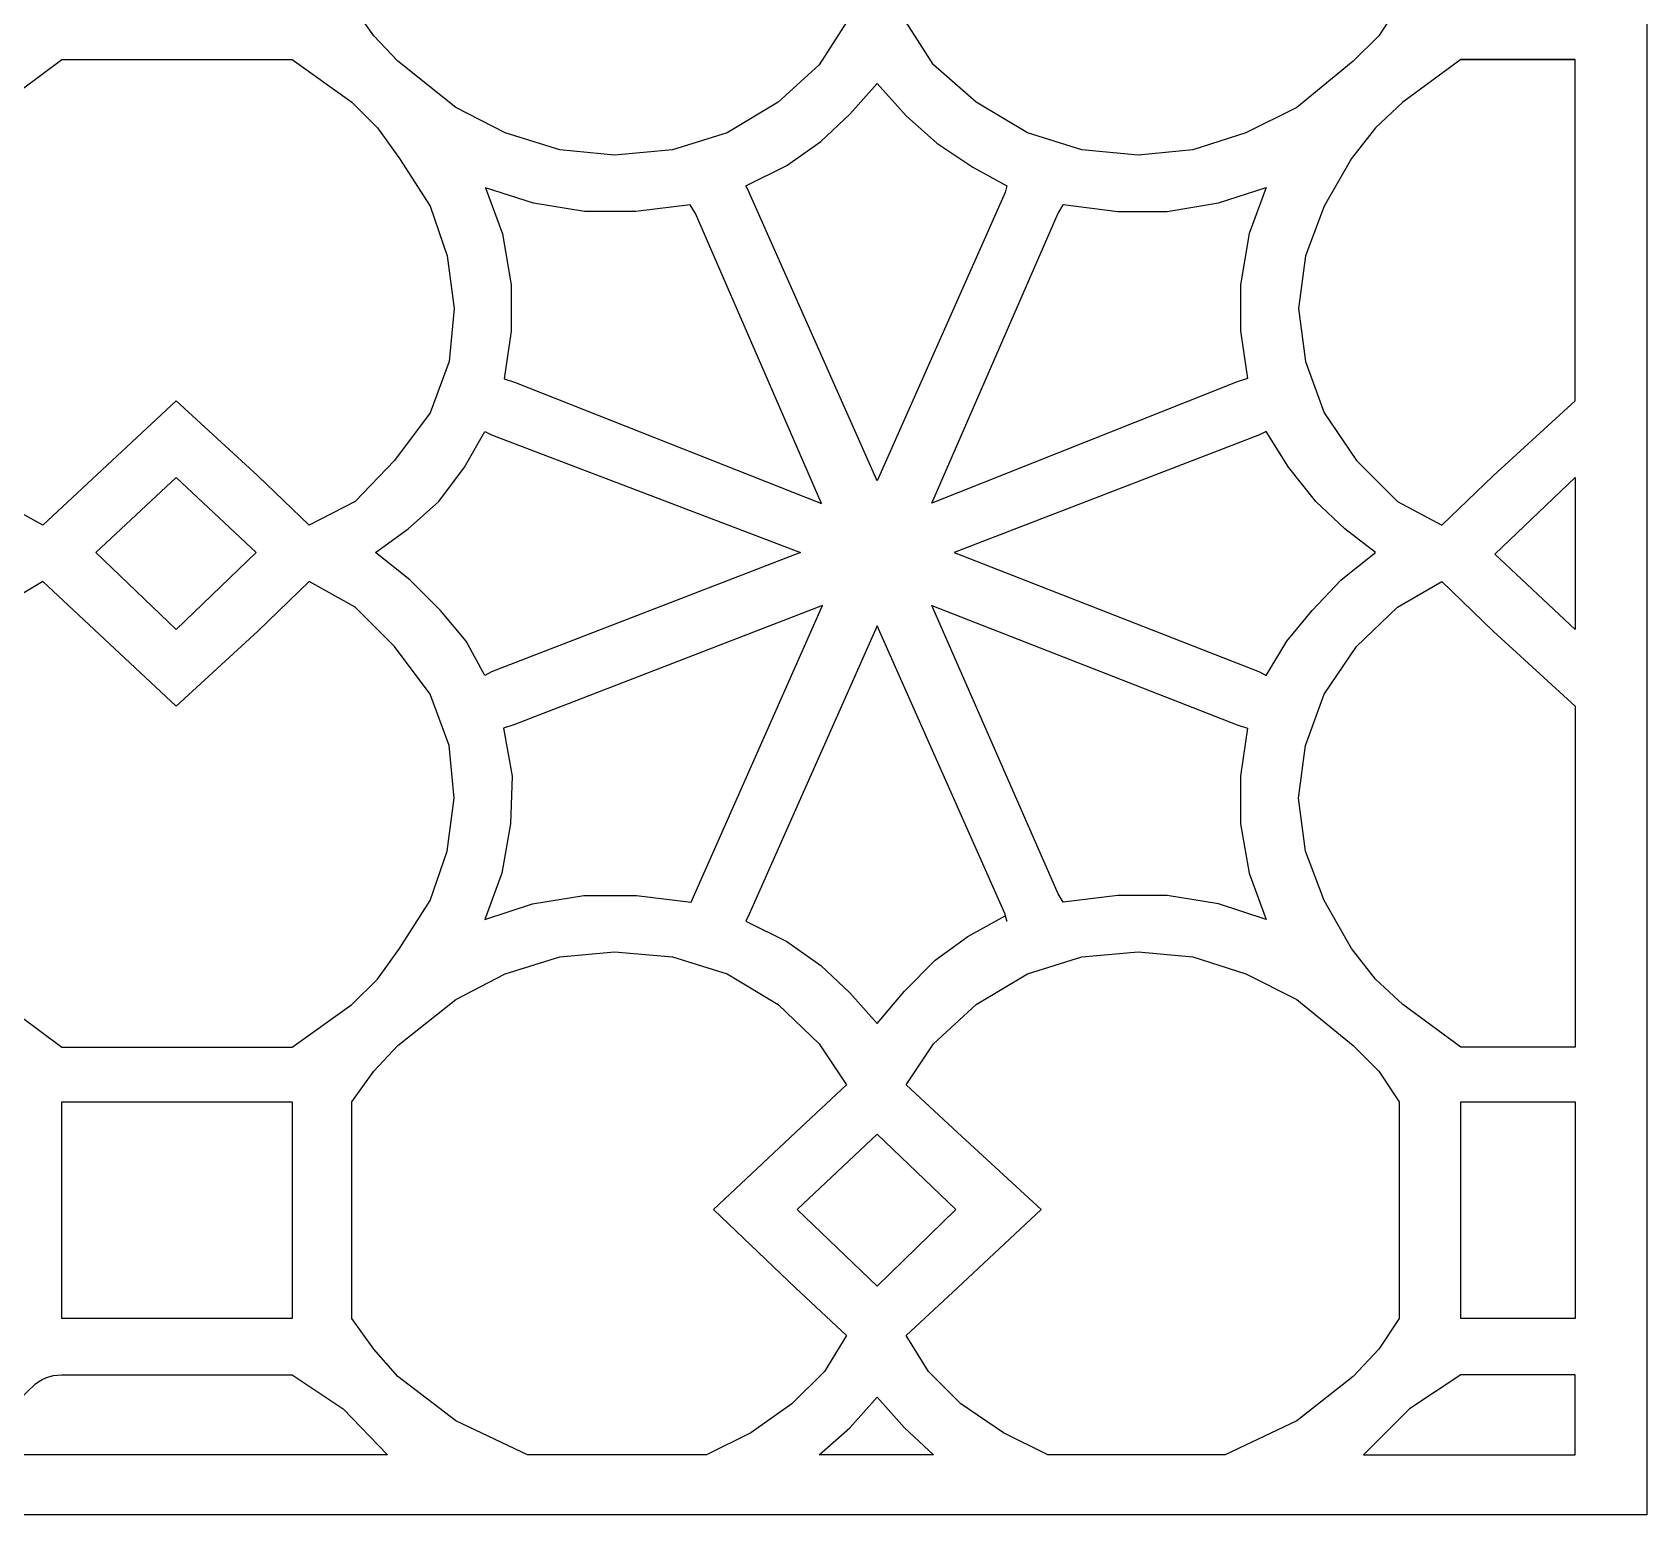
# Model space of a CAD drawing. Header units: centimetres. Extents: x -17.77 to -9.25, y -9 to -0.3.
# Drawn here: x -13.925 to -9.246, y -9 to -4.703 of the extents above; entities that cross this region are included whole.
import ezdxf

# ---------------------------------------------------------------- set-up
doc = ezdxf.new("R2010")
doc.units = ezdxf.units.CM
doc.header["$MEASUREMENT"] = 0
doc.layers.add('layer 1', color=7, linetype='Continuous')

msp = doc.modelspace()

# ---------------------------------------------------------------- linework, layer by layer
at = {"layer": 'layer 1', "color": 250}
for points, knots in [([(-9.24594, -9.00021), (-9.24594, -9.00021), (-9.24594, -1.95928), (-9.24594, -1.95928), (-9.24594, -1.95928), (-9.24594, -1.95928), (-9.24594, -0.2979), (-9.24594, -0.2979), (-9.24594, -0.2979), (-9.24594, -0.2979), (-12.1533, -0.2979), (-12.1533, -0.2979), (-12.1533, -0.2979), (-12.1533, -0.2979), (-14.85791, -0.2979), (-14.85791, -0.2979), (-14.85791, -0.2979), (-14.85791, -0.2979), (-17.77022, -0.2979), (-17.77022, -0.2979), (-17.77022, -0.2979), (-17.77022, -0.2979), (-17.77022, -1.95928), (-17.77022, -1.95928), (-17.77022, -1.95928), (-17.77022, -1.95928), (-17.77022, -9.00021), (-17.77022, -9.00021), (-17.77022, -9.00021), (-17.77022, -9.00021), (-9.24594, -9.00021), (-9.24594, -9.00021)], [0, 0, 0, 0, 0.1111111, 0.1111111, 0.1111111, 0.1111111, 0.2222222, 0.2222222, 0.2222222, 0.2222222, 0.3333333, 0.3333333, 0.3333333, 0.3333333, 0.4444444, 0.4444444, 0.4444444, 0.4444444, 0.5555556, 0.5555556, 0.5555556, 0.5555556, 0.6666667, 0.6666667, 0.6666667, 0.6666667, 0.7777778, 0.7777778, 0.7777778, 0.7777778, 1, 1, 1, 1]), ([(-12.99879, -4.62433), (-12.99879, -4.62433), (-12.9345, -4.71332), (-12.9345, -4.71332), (-12.9345, -4.71332), (-12.9345, -4.71332), (-12.86533, -4.78748), (-12.86533, -4.78748), (-12.86533, -4.78748), (-12.86533, -4.78748), (-12.69716, -4.92098), (-12.69716, -4.92098), (-12.69716, -4.92098), (-12.69716, -4.92098), (-12.55378, -4.99513), (-12.55378, -4.99513), (-12.55378, -4.99513), (-12.55378, -4.99513), (-12.39555, -5.0446), (-12.39555, -5.0446), (-12.39555, -5.0446), (-12.39555, -5.0446), (-12.23734, -5.05948), (-12.23734, -5.05948), (-12.23734, -5.05948), (-12.23734, -5.05948), (-12.06924, -5.0446), (-12.06924, -5.0446), (-12.06924, -5.0446), (-12.06924, -5.0446), (-11.911, -4.99513), (-11.911, -4.99513), (-11.911, -4.99513), (-11.911, -4.99513), (-11.76266, -4.90617), (-11.76266, -4.90617), (-11.76266, -4.90617), (-11.76266, -4.90617), (-11.64399, -4.79735), (-11.64399, -4.79735), (-11.64399, -4.79735), (-11.64399, -4.79735), (-11.56491, -4.67376), (-11.56491, -4.67376), (-11.56491, -4.67376), (-11.56491, -4.67376), (-11.71324, -4.5353), (-11.71324, -4.5353), (-11.71324, -4.5353), (-11.71324, -4.5353), (-11.95056, -4.31285), (-11.95056, -4.31285), (-11.95056, -4.31285), (-11.95056, -4.31285), (-11.71324, -4.08538), (-11.71324, -4.08538), (-11.71324, -4.08538), (-11.71324, -4.08538), (-11.56491, -3.94692), (-11.56491, -3.94692), (-11.56491, -3.94692), (-11.56491, -3.94692), (-11.64399, -3.82327), (-11.64399, -3.82327), (-11.64399, -3.82327), (-11.64399, -3.82327), (-11.76266, -3.71457), (-11.76266, -3.71457), (-11.76266, -3.71457), (-11.76266, -3.71457), (-11.911, -3.62552), (-11.911, -3.62552), (-11.911, -3.62552), (-11.911, -3.62552), (-12.06924, -3.57613), (-12.06924, -3.57613), (-12.06924, -3.57613), (-12.06924, -3.57613), (-12.23734, -3.56126), (-12.23734, -3.56126), (-12.23734, -3.56126), (-12.23734, -3.56126), (-12.39555, -3.57613), (-12.39555, -3.57613), (-12.39555, -3.57613), (-12.39555, -3.57613), (-12.55378, -3.62552), (-12.55378, -3.62552), (-12.55378, -3.62552), (-12.55378, -3.62552), (-12.69716, -3.69972), (-12.69716, -3.69972), (-12.69716, -3.69972), (-12.69716, -3.69972), (-12.86533, -3.82828), (-12.86533, -3.82828), (-12.86533, -3.82828), (-12.86533, -3.82828), (-12.9345, -3.90738), (-12.9345, -3.90738), (-12.9345, -3.90738), (-12.9345, -3.90738), (-12.99879, -3.99639), (-12.99879, -3.99639), (-12.99879, -3.99639), (-12.99879, -3.99639), (-12.99879, -4.62433), (-12.99879, -4.62433), (-12.99879, -4.62433), (-12.99879, -4.62433), (-12.99879, -4.31285), (-12.99879, -4.31285), (-12.99879, -4.31285), (-12.99879, -4.31285), (-12.99879, -3.99639), (-12.99879, -3.99639), (-12.99879, -3.99639), (-12.99879, -3.99639), (-12.99879, -4.62433), (-12.99879, -4.62433)], [0, 0, 0, 0, 0.0322581, 0.0322581, 0.0322581, 0.0322581, 0.0645161, 0.0645161, 0.0645161, 0.0645161, 0.0967742, 0.0967742, 0.0967742, 0.0967742, 0.1290323, 0.1290323, 0.1290323, 0.1290323, 0.1612903, 0.1612903, 0.1612903, 0.1612903, 0.1935484, 0.1935484, 0.1935484, 0.1935484, 0.2258065, 0.2258065, 0.2258065, 0.2258065, 0.2580645, 0.2580645, 0.2580645, 0.2580645, 0.2903226, 0.2903226, 0.2903226, 0.2903226, 0.3225806, 0.3225806, 0.3225806, 0.3225806, 0.3548387, 0.3548387, 0.3548387, 0.3548387, 0.3870968, 0.3870968, 0.3870968, 0.3870968, 0.4193548, 0.4193548, 0.4193548, 0.4193548, 0.4516129, 0.4516129, 0.4516129, 0.4516129, 0.483871, 0.483871, 0.483871, 0.483871, 0.516129, 0.516129, 0.516129, 0.516129, 0.5483871, 0.5483871, 0.5483871, 0.5483871, 0.5806452, 0.5806452, 0.5806452, 0.5806452, 0.6129032, 0.6129032, 0.6129032, 0.6129032, 0.6451613, 0.6451613, 0.6451613, 0.6451613, 0.6774194, 0.6774194, 0.6774194, 0.6774194, 0.7096774, 0.7096774, 0.7096774, 0.7096774, 0.7419355, 0.7419355, 0.7419355, 0.7419355, 0.7741935, 0.7741935, 0.7741935, 0.7741935, 0.8064516, 0.8064516, 0.8064516, 0.8064516, 0.8387097, 0.8387097, 0.8387097, 0.8387097, 0.8709677, 0.8709677, 0.8709677, 0.8709677, 0.9032258, 0.9032258, 0.9032258, 0.9032258, 0.9354839, 0.9354839, 0.9354839, 0.9354839, 1, 1, 1, 1]), ([(-11.00125, -4.31285), (-11.00125, -4.31285), (-11.24352, -4.5353), (-11.24352, -4.5353), (-11.24352, -4.5353), (-11.24352, -4.5353), (-11.39181, -4.67376), (-11.39181, -4.67376), (-11.39181, -4.67376), (-11.39181, -4.67376), (-11.31275, -4.79735), (-11.31275, -4.79735), (-11.31275, -4.79735), (-11.31275, -4.79735), (-11.18913, -4.90617), (-11.18913, -4.90617), (-11.18913, -4.90617), (-11.18913, -4.90617), (-11.04078, -4.99513), (-11.04078, -4.99513), (-11.04078, -4.99513), (-11.04078, -4.99513), (-10.88255, -5.0446), (-10.88255, -5.0446), (-10.88255, -5.0446), (-10.88255, -5.0446), (-10.71941, -5.05948), (-10.71941, -5.05948), (-10.71941, -5.05948), (-10.71941, -5.05948), (-10.56115, -5.0446), (-10.56115, -5.0446), (-10.56115, -5.0446), (-10.56115, -5.0446), (-10.4079, -4.99513), (-10.4079, -4.99513), (-10.4079, -4.99513), (-10.4079, -4.99513), (-10.25954, -4.92098), (-10.25954, -4.92098), (-10.25954, -4.92098), (-10.25954, -4.92098), (-10.09639, -4.78748), (-10.09639, -4.78748), (-10.09639, -4.78748), (-10.09639, -4.78748), (-10.0222, -4.71332), (-10.0222, -4.71332), (-10.0222, -4.71332), (-10.0222, -4.71332), (-9.9629, -4.62433), (-9.9629, -4.62433), (-9.9629, -4.62433), (-9.9629, -4.62433), (-9.9629, -4.31285), (-9.9629, -4.31285), (-9.9629, -4.31285), (-9.9629, -4.31285), (-9.9629, -3.99639), (-9.9629, -3.99639), (-9.9629, -3.99639), (-9.9629, -3.99639), (-10.0222, -3.90738), (-10.0222, -3.90738), (-10.0222, -3.90738), (-10.0222, -3.90738), (-10.09639, -3.82828), (-10.09639, -3.82828), (-10.09639, -3.82828), (-10.09639, -3.82828), (-10.25954, -3.69972), (-10.25954, -3.69972), (-10.25954, -3.69972), (-10.25954, -3.69972), (-10.4079, -3.62552), (-10.4079, -3.62552), (-10.4079, -3.62552), (-10.4079, -3.62552), (-10.56115, -3.57613), (-10.56115, -3.57613), (-10.56115, -3.57613), (-10.56115, -3.57613), (-10.71941, -3.56126), (-10.71941, -3.56126), (-10.71941, -3.56126), (-10.71941, -3.56126), (-10.88255, -3.57613), (-10.88255, -3.57613), (-10.88255, -3.57613), (-10.88255, -3.57613), (-11.04078, -3.62552), (-11.04078, -3.62552), (-11.04078, -3.62552), (-11.04078, -3.62552), (-11.18913, -3.71457), (-11.18913, -3.71457), (-11.18913, -3.71457), (-11.18913, -3.71457), (-11.31275, -3.82327), (-11.31275, -3.82327), (-11.31275, -3.82327), (-11.31275, -3.82327), (-11.39181, -3.94692), (-11.39181, -3.94692), (-11.39181, -3.94692), (-11.39181, -3.94692), (-11.00125, -4.31285), (-11.00125, -4.31285)], [0, 0, 0, 0, 0.0357143, 0.0357143, 0.0357143, 0.0357143, 0.0714286, 0.0714286, 0.0714286, 0.0714286, 0.1071429, 0.1071429, 0.1071429, 0.1071429, 0.1428571, 0.1428571, 0.1428571, 0.1428571, 0.1785714, 0.1785714, 0.1785714, 0.1785714, 0.2142857, 0.2142857, 0.2142857, 0.2142857, 0.25, 0.25, 0.25, 0.25, 0.2857143, 0.2857143, 0.2857143, 0.2857143, 0.3214286, 0.3214286, 0.3214286, 0.3214286, 0.3571429, 0.3571429, 0.3571429, 0.3571429, 0.3928571, 0.3928571, 0.3928571, 0.3928571, 0.4285714, 0.4285714, 0.4285714, 0.4285714, 0.4642857, 0.4642857, 0.4642857, 0.4642857, 0.5, 0.5, 0.5, 0.5, 0.5357143, 0.5357143, 0.5357143, 0.5357143, 0.5714286, 0.5714286, 0.5714286, 0.5714286, 0.6071429, 0.6071429, 0.6071429, 0.6071429, 0.6428571, 0.6428571, 0.6428571, 0.6428571, 0.6785714, 0.6785714, 0.6785714, 0.6785714, 0.7142857, 0.7142857, 0.7142857, 0.7142857, 0.75, 0.75, 0.75, 0.75, 0.7857143, 0.7857143, 0.7857143, 0.7857143, 0.8214286, 0.8214286, 0.8214286, 0.8214286, 0.8571429, 0.8571429, 0.8571429, 0.8571429, 0.8928571, 0.8928571, 0.8928571, 0.8928571, 0.9285714, 0.9285714, 0.9285714, 0.9285714, 1, 1, 1, 1]), ([(-13.50807, -5.77143), (-13.50807, -5.77143), (-13.27077, -5.98899), (-13.27077, -5.98899), (-13.27077, -5.98899), (-13.27077, -5.98899), (-13.12239, -6.13237), (-13.12239, -6.13237), (-13.12239, -6.13237), (-13.12239, -6.13237), (-12.98889, -6.06315), (-12.98889, -6.06315), (-12.98889, -6.06315), (-12.98889, -6.06315), (-12.87519, -5.94448), (-12.87519, -5.94448), (-12.87519, -5.94448), (-12.87519, -5.94448), (-12.77131, -5.80607), (-12.77131, -5.80607), (-12.77131, -5.80607), (-12.77131, -5.80607), (-12.71694, -5.6577), (-12.71694, -5.6577), (-12.71694, -5.6577), (-12.71694, -5.6577), (-12.70217, -5.50446), (-12.70217, -5.50446), (-12.70217, -5.50446), (-12.70217, -5.50446), (-12.72191, -5.35118), (-12.72191, -5.35118), (-12.72191, -5.35118), (-12.72191, -5.35118), (-12.77131, -5.20779), (-12.77131, -5.20779), (-12.77131, -5.20779), (-12.77131, -5.20779), (-12.86033, -5.06933), (-12.86033, -5.06933), (-12.86033, -5.06933), (-12.86033, -5.06933), (-12.9246, -4.98034), (-12.9246, -4.98034), (-12.9246, -4.98034), (-12.9246, -4.98034), (-12.99879, -4.90617), (-12.99879, -4.90617), (-12.99879, -4.90617), (-12.99879, -4.90617), (-13.17185, -4.78255), (-13.17185, -4.78255), (-13.17185, -4.78255), (-13.17185, -4.78255), (-13.50807, -4.78255), (-13.50807, -4.78255), (-13.50807, -4.78255), (-13.50807, -4.78255), (-13.83934, -4.78255), (-13.83934, -4.78255), (-13.83934, -4.78255), (-13.83934, -4.78255), (-14.01736, -4.91605), (-14.01736, -4.91605), (-14.01736, -4.91605), (-14.01736, -4.91605), (-14.09646, -4.99021), (-14.09646, -4.99021), (-14.09646, -4.99021), (-14.09646, -4.99021), (-14.15582, -5.06933), (-14.15582, -5.06933), (-14.15582, -5.06933), (-14.15582, -5.06933), (-14.23984, -5.20779), (-14.23984, -5.20779), (-14.23984, -5.20779), (-14.23984, -5.20779), (-14.2893, -5.35118), (-14.2893, -5.35118), (-14.2893, -5.35118), (-14.2893, -5.35118), (-14.30909, -5.50446), (-14.30909, -5.50446), (-14.30909, -5.50446), (-14.30909, -5.50446), (-14.2893, -5.6577), (-14.2893, -5.6577), (-14.2893, -5.6577), (-14.2893, -5.6577), (-14.23493, -5.80607), (-14.23493, -5.80607), (-14.23493, -5.80607), (-14.23493, -5.80607), (-14.14096, -5.94448), (-14.14096, -5.94448), (-14.14096, -5.94448), (-14.14096, -5.94448), (-14.01736, -6.06315), (-14.01736, -6.06315), (-14.01736, -6.06315), (-14.01736, -6.06315), (-13.89376, -6.13237), (-13.89376, -6.13237), (-13.89376, -6.13237), (-13.89376, -6.13237), (-13.50807, -5.77143), (-13.50807, -5.77143)], [0, 0, 0, 0, 0.0357143, 0.0357143, 0.0357143, 0.0357143, 0.0714286, 0.0714286, 0.0714286, 0.0714286, 0.1071429, 0.1071429, 0.1071429, 0.1071429, 0.1428571, 0.1428571, 0.1428571, 0.1428571, 0.1785714, 0.1785714, 0.1785714, 0.1785714, 0.2142857, 0.2142857, 0.2142857, 0.2142857, 0.25, 0.25, 0.25, 0.25, 0.2857143, 0.2857143, 0.2857143, 0.2857143, 0.3214286, 0.3214286, 0.3214286, 0.3214286, 0.3571429, 0.3571429, 0.3571429, 0.3571429, 0.3928571, 0.3928571, 0.3928571, 0.3928571, 0.4285714, 0.4285714, 0.4285714, 0.4285714, 0.4642857, 0.4642857, 0.4642857, 0.4642857, 0.5, 0.5, 0.5, 0.5, 0.5357143, 0.5357143, 0.5357143, 0.5357143, 0.5714286, 0.5714286, 0.5714286, 0.5714286, 0.6071429, 0.6071429, 0.6071429, 0.6071429, 0.6428571, 0.6428571, 0.6428571, 0.6428571, 0.6785714, 0.6785714, 0.6785714, 0.6785714, 0.7142857, 0.7142857, 0.7142857, 0.7142857, 0.75, 0.75, 0.75, 0.75, 0.7857143, 0.7857143, 0.7857143, 0.7857143, 0.8214286, 0.8214286, 0.8214286, 0.8214286, 0.8571429, 0.8571429, 0.8571429, 0.8571429, 0.8928571, 0.8928571, 0.8928571, 0.8928571, 0.9285714, 0.9285714, 0.9285714, 0.9285714, 1, 1, 1, 1]), ([(-9.45361, -4.78255), (-9.45361, -4.78255), (-9.45361, -5.77143), (-9.45361, -5.77143), (-9.45361, -5.77143), (-9.45361, -5.77143), (-9.6909, -5.98899), (-9.6909, -5.98899), (-9.6909, -5.98899), (-9.6909, -5.98899), (-9.83927, -6.13237), (-9.83927, -6.13237), (-9.83927, -6.13237), (-9.83927, -6.13237), (-9.96781, -6.06315), (-9.96781, -6.06315), (-9.96781, -6.06315), (-9.96781, -6.06315), (-10.08651, -5.94448), (-10.08651, -5.94448), (-10.08651, -5.94448), (-10.08651, -5.94448), (-10.18046, -5.80607), (-10.18046, -5.80607), (-10.18046, -5.80607), (-10.18046, -5.80607), (-10.23481, -5.6577), (-10.23481, -5.6577), (-10.23481, -5.6577), (-10.23481, -5.6577), (-10.25463, -5.50446), (-10.25463, -5.50446), (-10.25463, -5.50446), (-10.25463, -5.50446), (-10.23481, -5.35118), (-10.23481, -5.35118), (-10.23481, -5.35118), (-10.23481, -5.35118), (-10.18046, -5.20779), (-10.18046, -5.20779), (-10.18046, -5.20779), (-10.18046, -5.20779), (-10.10134, -5.06933), (-10.10134, -5.06933), (-10.10134, -5.06933), (-10.10134, -5.06933), (-10.03208, -4.98034), (-10.03208, -4.98034), (-10.03208, -4.98034), (-10.03208, -4.98034), (-9.95301, -4.90617), (-9.95301, -4.90617), (-9.95301, -4.90617), (-9.95301, -4.90617), (-9.78483, -4.78255), (-9.78483, -4.78255), (-9.78483, -4.78255), (-9.78483, -4.78255), (-9.45361, -4.78255), (-9.45361, -4.78255), (-9.45361, -4.78255), (-9.45361, -4.78255), (-9.78483, -4.78255), (-9.78483, -4.78255), (-9.78483, -4.78255), (-9.78483, -4.78255), (-9.45361, -4.78255), (-9.45361, -4.78255)], [0, 0, 0, 0, 0.0555556, 0.0555556, 0.0555556, 0.0555556, 0.1111111, 0.1111111, 0.1111111, 0.1111111, 0.1666667, 0.1666667, 0.1666667, 0.1666667, 0.2222222, 0.2222222, 0.2222222, 0.2222222, 0.2777778, 0.2777778, 0.2777778, 0.2777778, 0.3333333, 0.3333333, 0.3333333, 0.3333333, 0.3888889, 0.3888889, 0.3888889, 0.3888889, 0.4444444, 0.4444444, 0.4444444, 0.4444444, 0.5, 0.5, 0.5, 0.5, 0.5555556, 0.5555556, 0.5555556, 0.5555556, 0.6111111, 0.6111111, 0.6111111, 0.6111111, 0.6666667, 0.6666667, 0.6666667, 0.6666667, 0.7222222, 0.7222222, 0.7222222, 0.7222222, 0.7777778, 0.7777778, 0.7777778, 0.7777778, 0.8333333, 0.8333333, 0.8333333, 0.8333333, 0.8888889, 0.8888889, 0.8888889, 0.8888889, 1, 1, 1, 1]), ([(-11.8467, -5.16821), (-11.8467, -5.16821), (-11.4759, -6.00386), (-11.4759, -6.00386), (-11.4759, -6.00386), (-11.4759, -6.00386), (-11.10504, -5.16821), (-11.10504, -5.16821), (-11.10504, -5.16821), (-11.10504, -5.16821), (-11.10008, -5.14842), (-11.10008, -5.14842), (-11.10008, -5.14842), (-11.10008, -5.14842), (-11.19901, -5.09405), (-11.19901, -5.09405), (-11.19901, -5.09405), (-11.19901, -5.09405), (-11.30285, -5.02481), (-11.30285, -5.02481), (-11.30285, -5.02481), (-11.30285, -5.02481), (-11.39181, -4.94573), (-11.39181, -4.94573), (-11.39181, -4.94573), (-11.39181, -4.94573), (-11.4759, -4.85178), (-11.4759, -4.85178), (-11.4759, -4.85178), (-11.4759, -4.85178), (-11.55499, -4.94079), (-11.55499, -4.94079), (-11.55499, -4.94079), (-11.55499, -4.94079), (-11.63906, -5.01988), (-11.63906, -5.01988), (-11.63906, -5.01988), (-11.63906, -5.01988), (-11.73797, -5.08911), (-11.73797, -5.08911), (-11.73797, -5.08911), (-11.73797, -5.08911), (-11.8566, -5.14842), (-11.8566, -5.14842), (-11.8566, -5.14842), (-11.8566, -5.14842), (-11.8467, -5.16821), (-11.8467, -5.16821), (-11.8467, -5.16821), (-11.8467, -5.16821), (-11.8566, -5.14842), (-11.8566, -5.14842), (-11.8566, -5.14842), (-11.8566, -5.14842), (-11.8467, -5.16821), (-11.8467, -5.16821)], [0, 0, 0, 0, 0.0666667, 0.0666667, 0.0666667, 0.0666667, 0.1333333, 0.1333333, 0.1333333, 0.1333333, 0.2, 0.2, 0.2, 0.2, 0.2666667, 0.2666667, 0.2666667, 0.2666667, 0.3333333, 0.3333333, 0.3333333, 0.3333333, 0.4, 0.4, 0.4, 0.4, 0.4666667, 0.4666667, 0.4666667, 0.4666667, 0.5333333, 0.5333333, 0.5333333, 0.5333333, 0.6, 0.6, 0.6, 0.6, 0.6666667, 0.6666667, 0.6666667, 0.6666667, 0.7333333, 0.7333333, 0.7333333, 0.7333333, 0.8, 0.8, 0.8, 0.8, 0.8666667, 0.8666667, 0.8666667, 0.8666667, 1, 1, 1, 1]), ([(-12.5272, -5.7176), (-12.5272, -5.7176), (-12.55688, -5.70771), (-12.55688, -5.70771), (-12.55688, -5.70771), (-12.55688, -5.70771), (-12.53701, -5.56927), (-12.53701, -5.56927), (-12.53701, -5.56927), (-12.53701, -5.56927), (-12.53692, -5.43577), (-12.53692, -5.43577), (-12.53692, -5.43577), (-12.53692, -5.43577), (-12.56154, -5.28738), (-12.56154, -5.28738), (-12.56154, -5.28738), (-12.56154, -5.28738), (-12.61096, -5.15387), (-12.61096, -5.15387), (-12.61096, -5.15387), (-12.61096, -5.15387), (-12.47253, -5.19848), (-12.47253, -5.19848), (-12.47253, -5.19848), (-12.47253, -5.19848), (-12.3242, -5.22325), (-12.3242, -5.22325), (-12.3242, -5.22325), (-12.3242, -5.22325), (-12.17586, -5.22337), (-12.17586, -5.22337), (-12.17586, -5.22337), (-12.17586, -5.22337), (-12.01767, -5.2037), (-12.01767, -5.2037), (-12.01767, -5.2037), (-12.01767, -5.2037), (-12.00278, -5.2284), (-12.00278, -5.2284), (-12.00278, -5.2284), (-12.00278, -5.2284), (-11.63744, -6.06921), (-11.63744, -6.06921), (-11.63744, -6.06921), (-11.63744, -6.06921), (-12.5272, -5.7176), (-12.5272, -5.7176)], [0, 0, 0, 0, 0.0769231, 0.0769231, 0.0769231, 0.0769231, 0.1538462, 0.1538462, 0.1538462, 0.1538462, 0.2307692, 0.2307692, 0.2307692, 0.2307692, 0.3076923, 0.3076923, 0.3076923, 0.3076923, 0.3846154, 0.3846154, 0.3846154, 0.3846154, 0.4615385, 0.4615385, 0.4615385, 0.4615385, 0.5384615, 0.5384615, 0.5384615, 0.5384615, 0.6153846, 0.6153846, 0.6153846, 0.6153846, 0.6923077, 0.6923077, 0.6923077, 0.6923077, 0.7692308, 0.7692308, 0.7692308, 0.7692308, 0.8461538, 0.8461538, 0.8461538, 0.8461538, 1, 1, 1, 1]), ([(-10.95178, -5.22756), (-10.95178, -5.22756), (-11.31767, -6.0681), (-11.31767, -6.0681), (-11.31767, -6.0681), (-11.31767, -6.0681), (-10.43265, -5.71704), (-10.43265, -5.71704), (-10.43265, -5.71704), (-10.43265, -5.71704), (-10.40296, -5.70716), (-10.40296, -5.70716), (-10.40296, -5.70716), (-10.40296, -5.70716), (-10.4227, -5.56871), (-10.4227, -5.56871), (-10.4227, -5.56871), (-10.4227, -5.56871), (-10.4227, -5.43522), (-10.4227, -5.43522), (-10.4227, -5.43522), (-10.4227, -5.43522), (-10.39802, -5.2869), (-10.39802, -5.2869), (-10.39802, -5.2869), (-10.39802, -5.2869), (-10.34855, -5.1534), (-10.34855, -5.1534), (-10.34855, -5.1534), (-10.34855, -5.1534), (-10.487, -5.19788), (-10.487, -5.19788), (-10.487, -5.19788), (-10.487, -5.19788), (-10.63531, -5.22257), (-10.63531, -5.22257), (-10.63531, -5.22257), (-10.63531, -5.22257), (-10.77871, -5.22257), (-10.77871, -5.22257), (-10.77871, -5.22257), (-10.77871, -5.22257), (-10.93698, -5.20279), (-10.93698, -5.20279), (-10.93698, -5.20279), (-10.93698, -5.20279), (-10.95178, -5.22756), (-10.95178, -5.22756), (-10.95178, -5.22756), (-10.95178, -5.22756), (-10.93698, -5.20279), (-10.93698, -5.20279), (-10.93698, -5.20279), (-10.93698, -5.20279), (-10.95178, -5.22756), (-10.95178, -5.22756)], [0, 0, 0, 0, 0.0666667, 0.0666667, 0.0666667, 0.0666667, 0.1333333, 0.1333333, 0.1333333, 0.1333333, 0.2, 0.2, 0.2, 0.2, 0.2666667, 0.2666667, 0.2666667, 0.2666667, 0.3333333, 0.3333333, 0.3333333, 0.3333333, 0.4, 0.4, 0.4, 0.4, 0.4666667, 0.4666667, 0.4666667, 0.4666667, 0.5333333, 0.5333333, 0.5333333, 0.5333333, 0.6, 0.6, 0.6, 0.6, 0.6666667, 0.6666667, 0.6666667, 0.6666667, 0.7333333, 0.7333333, 0.7333333, 0.7333333, 0.8, 0.8, 0.8, 0.8, 0.8666667, 0.8666667, 0.8666667, 0.8666667, 1, 1, 1, 1]), ([(-12.59333, -6.5576), (-12.59333, -6.5576), (-11.69837, -6.21152), (-11.69837, -6.21152), (-11.69837, -6.21152), (-11.69837, -6.21152), (-12.59333, -5.87032), (-12.59333, -5.87032), (-12.59333, -5.87032), (-12.59333, -5.87032), (-12.61313, -5.86043), (-12.61313, -5.86043), (-12.61313, -5.86043), (-12.61313, -5.86043), (-12.67245, -5.96427), (-12.67245, -5.96427), (-12.67245, -5.96427), (-12.67245, -5.96427), (-12.74661, -6.06315), (-12.74661, -6.06315), (-12.74661, -6.06315), (-12.74661, -6.06315), (-12.83564, -6.14226), (-12.83564, -6.14226), (-12.83564, -6.14226), (-12.83564, -6.14226), (-12.92962, -6.21152), (-12.92962, -6.21152), (-12.92962, -6.21152), (-12.92962, -6.21152), (-12.83068, -6.2906), (-12.83068, -6.2906), (-12.83068, -6.2906), (-12.83068, -6.2906), (-12.74169, -6.37961), (-12.74169, -6.37961), (-12.74169, -6.37961), (-12.74169, -6.37961), (-12.66749, -6.46862), (-12.66749, -6.46862), (-12.66749, -6.46862), (-12.66749, -6.46862), (-12.61313, -6.56754), (-12.61313, -6.56754), (-12.61313, -6.56754), (-12.61313, -6.56754), (-12.59333, -6.5576), (-12.59333, -6.5576)], [0, 0, 0, 0, 0.0769231, 0.0769231, 0.0769231, 0.0769231, 0.1538462, 0.1538462, 0.1538462, 0.1538462, 0.2307692, 0.2307692, 0.2307692, 0.2307692, 0.3076923, 0.3076923, 0.3076923, 0.3076923, 0.3846154, 0.3846154, 0.3846154, 0.3846154, 0.4615385, 0.4615385, 0.4615385, 0.4615385, 0.5384615, 0.5384615, 0.5384615, 0.5384615, 0.6153846, 0.6153846, 0.6153846, 0.6153846, 0.6923077, 0.6923077, 0.6923077, 0.6923077, 0.7692308, 0.7692308, 0.7692308, 0.7692308, 0.8461538, 0.8461538, 0.8461538, 0.8461538, 1, 1, 1, 1]), ([(-11.25335, -6.21152), (-11.25335, -6.21152), (-10.36833, -5.87032), (-10.36833, -5.87032), (-10.36833, -5.87032), (-10.36833, -5.87032), (-10.34855, -5.86043), (-10.34855, -5.86043), (-10.34855, -5.86043), (-10.34855, -5.86043), (-10.28427, -5.96427), (-10.28427, -5.96427), (-10.28427, -5.96427), (-10.28427, -5.96427), (-10.20519, -6.06315), (-10.20519, -6.06315), (-10.20519, -6.06315), (-10.20519, -6.06315), (-10.12113, -6.14226), (-10.12113, -6.14226), (-10.12113, -6.14226), (-10.12113, -6.14226), (-10.03208, -6.21152), (-10.03208, -6.21152), (-10.03208, -6.21152), (-10.03208, -6.21152), (-10.13099, -6.2906), (-10.13099, -6.2906), (-10.13099, -6.2906), (-10.13099, -6.2906), (-10.21503, -6.37961), (-10.21503, -6.37961), (-10.21503, -6.37961), (-10.21503, -6.37961), (-10.28923, -6.46862), (-10.28923, -6.46862), (-10.28923, -6.46862), (-10.28923, -6.46862), (-10.34855, -6.56754), (-10.34855, -6.56754), (-10.34855, -6.56754), (-10.34855, -6.56754), (-10.36833, -6.5576), (-10.36833, -6.5576), (-10.36833, -6.5576), (-10.36833, -6.5576), (-11.25335, -6.21152), (-11.25335, -6.21152)], [0, 0, 0, 0, 0.0769231, 0.0769231, 0.0769231, 0.0769231, 0.1538462, 0.1538462, 0.1538462, 0.1538462, 0.2307692, 0.2307692, 0.2307692, 0.2307692, 0.3076923, 0.3076923, 0.3076923, 0.3076923, 0.3846154, 0.3846154, 0.3846154, 0.3846154, 0.4615385, 0.4615385, 0.4615385, 0.4615385, 0.5384615, 0.5384615, 0.5384615, 0.5384615, 0.6153846, 0.6153846, 0.6153846, 0.6153846, 0.6923077, 0.6923077, 0.6923077, 0.6923077, 0.7692308, 0.7692308, 0.7692308, 0.7692308, 0.8461538, 0.8461538, 0.8461538, 0.8461538, 1, 1, 1, 1]), ([(-13.50807, -6.43398), (-13.50807, -6.43398), (-13.74048, -6.21152), (-13.74048, -6.21152), (-13.74048, -6.21152), (-13.74048, -6.21152), (-13.50807, -5.99396), (-13.50807, -5.99396), (-13.50807, -5.99396), (-13.50807, -5.99396), (-13.27567, -6.21152), (-13.27567, -6.21152), (-13.27567, -6.21152), (-13.27567, -6.21152), (-13.50807, -6.43398), (-13.50807, -6.43398)], [0, 0, 0, 0, 0.2, 0.2, 0.2, 0.2, 0.4, 0.4, 0.4, 0.4, 0.6, 0.6, 0.6, 0.6, 1, 1, 1, 1]), ([(-9.45361, -5.99396), (-9.45361, -5.99396), (-9.68595, -6.21643), (-9.68595, -6.21643), (-9.68595, -6.21643), (-9.68595, -6.21643), (-9.45361, -6.43398), (-9.45361, -6.43398), (-9.45361, -6.43398), (-9.45361, -6.43398), (-9.45361, -5.99396), (-9.45361, -5.99396)], [0, 0, 0, 0, 0.25, 0.25, 0.25, 0.25, 0.5, 0.5, 0.5, 0.5, 1, 1, 1, 1]), ([(-13.50807, -6.65653), (-13.50807, -6.65653), (-13.27077, -6.43896), (-13.27077, -6.43896), (-13.27077, -6.43896), (-13.27077, -6.43896), (-13.12239, -6.29556), (-13.12239, -6.29556), (-13.12239, -6.29556), (-13.12239, -6.29556), (-12.98889, -6.36975), (-12.98889, -6.36975), (-12.98889, -6.36975), (-12.98889, -6.36975), (-12.87519, -6.48343), (-12.87519, -6.48343), (-12.87519, -6.48343), (-12.87519, -6.48343), (-12.77131, -6.62187), (-12.77131, -6.62187), (-12.77131, -6.62187), (-12.77131, -6.62187), (-12.71694, -6.77023), (-12.71694, -6.77023), (-12.71694, -6.77023), (-12.71694, -6.77023), (-12.70217, -6.9235), (-12.70217, -6.9235), (-12.70217, -6.9235), (-12.70217, -6.9235), (-12.72191, -7.07679), (-12.72191, -7.07679), (-12.72191, -7.07679), (-12.72191, -7.07679), (-12.77131, -7.22018), (-12.77131, -7.22018), (-12.77131, -7.22018), (-12.77131, -7.22018), (-12.86033, -7.3586), (-12.86033, -7.3586), (-12.86033, -7.3586), (-12.86033, -7.3586), (-12.9246, -7.44764), (-12.9246, -7.44764), (-12.9246, -7.44764), (-12.9246, -7.44764), (-12.99879, -7.52175), (-12.99879, -7.52175), (-12.99879, -7.52175), (-12.99879, -7.52175), (-13.17185, -7.64542), (-13.17185, -7.64542), (-13.17185, -7.64542), (-13.17185, -7.64542), (-13.50807, -7.64542), (-13.50807, -7.64542), (-13.50807, -7.64542), (-13.50807, -7.64542), (-13.83934, -7.64542), (-13.83934, -7.64542), (-13.83934, -7.64542), (-13.83934, -7.64542), (-14.01736, -7.51192), (-14.01736, -7.51192), (-14.01736, -7.51192), (-14.01736, -7.51192), (-14.09646, -7.43774), (-14.09646, -7.43774), (-14.09646, -7.43774), (-14.09646, -7.43774), (-14.15582, -7.3586), (-14.15582, -7.3586), (-14.15582, -7.3586), (-14.15582, -7.3586), (-14.23984, -7.22018), (-14.23984, -7.22018), (-14.23984, -7.22018), (-14.23984, -7.22018), (-14.2893, -7.07679), (-14.2893, -7.07679), (-14.2893, -7.07679), (-14.2893, -7.07679), (-14.30909, -6.9235), (-14.30909, -6.9235), (-14.30909, -6.9235), (-14.30909, -6.9235), (-14.2893, -6.77023), (-14.2893, -6.77023), (-14.2893, -6.77023), (-14.2893, -6.77023), (-14.23493, -6.62187), (-14.23493, -6.62187), (-14.23493, -6.62187), (-14.23493, -6.62187), (-14.14096, -6.48343), (-14.14096, -6.48343), (-14.14096, -6.48343), (-14.14096, -6.48343), (-14.01736, -6.36975), (-14.01736, -6.36975), (-14.01736, -6.36975), (-14.01736, -6.36975), (-13.89376, -6.29556), (-13.89376, -6.29556), (-13.89376, -6.29556), (-13.89376, -6.29556), (-13.50807, -6.65653), (-13.50807, -6.65653)], [0, 0, 0, 0, 0.0357143, 0.0357143, 0.0357143, 0.0357143, 0.0714286, 0.0714286, 0.0714286, 0.0714286, 0.1071429, 0.1071429, 0.1071429, 0.1071429, 0.1428571, 0.1428571, 0.1428571, 0.1428571, 0.1785714, 0.1785714, 0.1785714, 0.1785714, 0.2142857, 0.2142857, 0.2142857, 0.2142857, 0.25, 0.25, 0.25, 0.25, 0.2857143, 0.2857143, 0.2857143, 0.2857143, 0.3214286, 0.3214286, 0.3214286, 0.3214286, 0.3571429, 0.3571429, 0.3571429, 0.3571429, 0.3928571, 0.3928571, 0.3928571, 0.3928571, 0.4285714, 0.4285714, 0.4285714, 0.4285714, 0.4642857, 0.4642857, 0.4642857, 0.4642857, 0.5, 0.5, 0.5, 0.5, 0.5357143, 0.5357143, 0.5357143, 0.5357143, 0.5714286, 0.5714286, 0.5714286, 0.5714286, 0.6071429, 0.6071429, 0.6071429, 0.6071429, 0.6428571, 0.6428571, 0.6428571, 0.6428571, 0.6785714, 0.6785714, 0.6785714, 0.6785714, 0.7142857, 0.7142857, 0.7142857, 0.7142857, 0.75, 0.75, 0.75, 0.75, 0.7857143, 0.7857143, 0.7857143, 0.7857143, 0.8214286, 0.8214286, 0.8214286, 0.8214286, 0.8571429, 0.8571429, 0.8571429, 0.8571429, 0.8928571, 0.8928571, 0.8928571, 0.8928571, 0.9285714, 0.9285714, 0.9285714, 0.9285714, 1, 1, 1, 1]), ([(-9.83927, -6.29556), (-9.83927, -6.29556), (-9.96781, -6.36975), (-9.96781, -6.36975), (-9.96781, -6.36975), (-9.96781, -6.36975), (-10.08651, -6.48343), (-10.08651, -6.48343), (-10.08651, -6.48343), (-10.08651, -6.48343), (-10.18046, -6.62187), (-10.18046, -6.62187), (-10.18046, -6.62187), (-10.18046, -6.62187), (-10.23481, -6.77023), (-10.23481, -6.77023), (-10.23481, -6.77023), (-10.23481, -6.77023), (-10.25463, -6.9235), (-10.25463, -6.9235), (-10.25463, -6.9235), (-10.25463, -6.9235), (-10.23481, -7.07679), (-10.23481, -7.07679), (-10.23481, -7.07679), (-10.23481, -7.07679), (-10.18046, -7.22018), (-10.18046, -7.22018), (-10.18046, -7.22018), (-10.18046, -7.22018), (-10.10134, -7.3586), (-10.10134, -7.3586), (-10.10134, -7.3586), (-10.10134, -7.3586), (-10.03208, -7.44764), (-10.03208, -7.44764), (-10.03208, -7.44764), (-10.03208, -7.44764), (-9.95301, -7.52175), (-9.95301, -7.52175), (-9.95301, -7.52175), (-9.95301, -7.52175), (-9.78483, -7.64542), (-9.78483, -7.64542), (-9.78483, -7.64542), (-9.78483, -7.64542), (-9.45361, -7.64542), (-9.45361, -7.64542), (-9.45361, -7.64542), (-9.45361, -7.64542), (-9.45361, -6.65653), (-9.45361, -6.65653), (-9.45361, -6.65653), (-9.45361, -6.65653), (-9.6909, -6.43896), (-9.6909, -6.43896), (-9.6909, -6.43896), (-9.6909, -6.43896), (-9.83927, -6.29556), (-9.83927, -6.29556)], [0, 0, 0, 0, 0.0625, 0.0625, 0.0625, 0.0625, 0.125, 0.125, 0.125, 0.125, 0.1875, 0.1875, 0.1875, 0.1875, 0.25, 0.25, 0.25, 0.25, 0.3125, 0.3125, 0.3125, 0.3125, 0.375, 0.375, 0.375, 0.375, 0.4375, 0.4375, 0.4375, 0.4375, 0.5, 0.5, 0.5, 0.5, 0.5625, 0.5625, 0.5625, 0.5625, 0.625, 0.625, 0.625, 0.625, 0.6875, 0.6875, 0.6875, 0.6875, 0.75, 0.75, 0.75, 0.75, 0.8125, 0.8125, 0.8125, 0.8125, 0.875, 0.875, 0.875, 0.875, 1, 1, 1, 1]), ([(-12.01485, -7.2251), (-12.01485, -7.2251), (-12.17308, -7.20536), (-12.17308, -7.20536), (-12.17308, -7.20536), (-12.17308, -7.20536), (-12.32635, -7.20536), (-12.32635, -7.20536), (-12.32635, -7.20536), (-12.32635, -7.20536), (-12.47467, -7.23007), (-12.47467, -7.23007), (-12.47467, -7.23007), (-12.47467, -7.23007), (-12.61313, -7.27454), (-12.61313, -7.27454), (-12.61313, -7.27454), (-12.61313, -7.27454), (-12.56366, -7.14104), (-12.56366, -7.14104), (-12.56366, -7.14104), (-12.56366, -7.14104), (-12.53898, -6.9977), (-12.53898, -6.9977), (-12.53898, -6.9977), (-12.53898, -6.9977), (-12.53403, -6.8592), (-12.53403, -6.8592), (-12.53403, -6.8592), (-12.53403, -6.8592), (-12.55873, -6.72078), (-12.55873, -6.72078), (-12.55873, -6.72078), (-12.55873, -6.72078), (-12.52908, -6.71087), (-12.52908, -6.71087), (-12.52908, -6.71087), (-12.52908, -6.71087), (-11.63414, -6.36479), (-11.63414, -6.36479), (-11.63414, -6.36479), (-11.63414, -6.36479), (-12.00497, -7.20037), (-12.00497, -7.20037), (-12.00497, -7.20037), (-12.00497, -7.20037), (-12.01485, -7.2251), (-12.01485, -7.2251)], [0, 0, 0, 0, 0.0769231, 0.0769231, 0.0769231, 0.0769231, 0.1538462, 0.1538462, 0.1538462, 0.1538462, 0.2307692, 0.2307692, 0.2307692, 0.2307692, 0.3076923, 0.3076923, 0.3076923, 0.3076923, 0.3846154, 0.3846154, 0.3846154, 0.3846154, 0.4615385, 0.4615385, 0.4615385, 0.4615385, 0.5384615, 0.5384615, 0.5384615, 0.5384615, 0.6153846, 0.6153846, 0.6153846, 0.6153846, 0.6923077, 0.6923077, 0.6923077, 0.6923077, 0.7692308, 0.7692308, 0.7692308, 0.7692308, 0.8461538, 0.8461538, 0.8461538, 0.8461538, 1, 1, 1, 1]), ([(-10.43265, -6.71087), (-10.43265, -6.71087), (-11.31767, -6.36479), (-11.31767, -6.36479), (-11.31767, -6.36479), (-11.31767, -6.36479), (-10.95178, -7.20037), (-10.95178, -7.20037), (-10.95178, -7.20037), (-10.95178, -7.20037), (-10.93698, -7.2251), (-10.93698, -7.2251), (-10.93698, -7.2251), (-10.93698, -7.2251), (-10.77871, -7.20536), (-10.77871, -7.20536), (-10.77871, -7.20536), (-10.77871, -7.20536), (-10.63531, -7.20536), (-10.63531, -7.20536), (-10.63531, -7.20536), (-10.63531, -7.20536), (-10.487, -7.23007), (-10.487, -7.23007), (-10.487, -7.23007), (-10.487, -7.23007), (-10.34855, -7.27454), (-10.34855, -7.27454), (-10.34855, -7.27454), (-10.34855, -7.27454), (-10.39802, -7.14104), (-10.39802, -7.14104), (-10.39802, -7.14104), (-10.39802, -7.14104), (-10.4227, -6.9977), (-10.4227, -6.9977), (-10.4227, -6.9977), (-10.4227, -6.9977), (-10.4227, -6.8592), (-10.4227, -6.8592), (-10.4227, -6.8592), (-10.4227, -6.8592), (-10.40296, -6.72078), (-10.40296, -6.72078), (-10.40296, -6.72078), (-10.40296, -6.72078), (-10.43265, -6.71087), (-10.43265, -6.71087)], [0, 0, 0, 0, 0.0769231, 0.0769231, 0.0769231, 0.0769231, 0.1538462, 0.1538462, 0.1538462, 0.1538462, 0.2307692, 0.2307692, 0.2307692, 0.2307692, 0.3076923, 0.3076923, 0.3076923, 0.3076923, 0.3846154, 0.3846154, 0.3846154, 0.3846154, 0.4615385, 0.4615385, 0.4615385, 0.4615385, 0.5384615, 0.5384615, 0.5384615, 0.5384615, 0.6153846, 0.6153846, 0.6153846, 0.6153846, 0.6923077, 0.6923077, 0.6923077, 0.6923077, 0.7692308, 0.7692308, 0.7692308, 0.7692308, 0.8461538, 0.8461538, 0.8461538, 0.8461538, 1, 1, 1, 1]), ([(-11.10008, -7.27955), (-11.10008, -7.27955), (-11.10504, -7.26468), (-11.10504, -7.26468), (-11.10504, -7.26468), (-11.10504, -7.26468), (-11.21383, -7.32402), (-11.21383, -7.32402), (-11.21383, -7.32402), (-11.21383, -7.32402), (-11.30777, -7.39325), (-11.30777, -7.39325), (-11.30777, -7.39325), (-11.30777, -7.39325), (-11.3968, -7.48224), (-11.3968, -7.48224), (-11.3968, -7.48224), (-11.3968, -7.48224), (-11.4759, -7.57615), (-11.4759, -7.57615), (-11.4759, -7.57615), (-11.4759, -7.57615), (-11.55499, -7.4872), (-11.55499, -7.4872), (-11.55499, -7.4872), (-11.55499, -7.4872), (-11.63906, -7.40802), (-11.63906, -7.40802), (-11.63906, -7.40802), (-11.63906, -7.40802), (-11.73797, -7.33881), (-11.73797, -7.33881), (-11.73797, -7.33881), (-11.73797, -7.33881), (-11.8566, -7.27955), (-11.8566, -7.27955), (-11.8566, -7.27955), (-11.8566, -7.27955), (-11.8467, -7.25973), (-11.8467, -7.25973), (-11.8467, -7.25973), (-11.8467, -7.25973), (-11.4759, -6.42413), (-11.4759, -6.42413), (-11.4759, -6.42413), (-11.4759, -6.42413), (-11.10504, -7.25973), (-11.10504, -7.25973), (-11.10504, -7.25973), (-11.10504, -7.25973), (-11.10008, -7.27955), (-11.10008, -7.27955)], [0, 0, 0, 0, 0.0714286, 0.0714286, 0.0714286, 0.0714286, 0.1428571, 0.1428571, 0.1428571, 0.1428571, 0.2142857, 0.2142857, 0.2142857, 0.2142857, 0.2857143, 0.2857143, 0.2857143, 0.2857143, 0.3571429, 0.3571429, 0.3571429, 0.3571429, 0.4285714, 0.4285714, 0.4285714, 0.4285714, 0.5, 0.5, 0.5, 0.5, 0.5714286, 0.5714286, 0.5714286, 0.5714286, 0.6428571, 0.6428571, 0.6428571, 0.6428571, 0.7142857, 0.7142857, 0.7142857, 0.7142857, 0.7857143, 0.7857143, 0.7857143, 0.7857143, 0.8571429, 0.8571429, 0.8571429, 0.8571429, 1, 1, 1, 1]), ([(-11.56491, -7.7542), (-11.56491, -7.7542), (-11.64399, -7.63547), (-11.64399, -7.63547), (-11.64399, -7.63547), (-11.64399, -7.63547), (-11.76266, -7.52175), (-11.76266, -7.52175), (-11.76266, -7.52175), (-11.76266, -7.52175), (-11.911, -7.43281), (-11.911, -7.43281), (-11.911, -7.43281), (-11.911, -7.43281), (-12.06924, -7.38336), (-12.06924, -7.38336), (-12.06924, -7.38336), (-12.06924, -7.38336), (-12.23734, -7.36849), (-12.23734, -7.36849), (-12.23734, -7.36849), (-12.23734, -7.36849), (-12.39555, -7.38336), (-12.39555, -7.38336), (-12.39555, -7.38336), (-12.39555, -7.38336), (-12.55378, -7.43281), (-12.55378, -7.43281), (-12.55378, -7.43281), (-12.55378, -7.43281), (-12.69716, -7.50697), (-12.69716, -7.50697), (-12.69716, -7.50697), (-12.69716, -7.50697), (-12.86533, -7.64047), (-12.86533, -7.64047), (-12.86533, -7.64047), (-12.86533, -7.64047), (-12.9345, -7.71464), (-12.9345, -7.71464), (-12.9345, -7.71464), (-12.9345, -7.71464), (-12.99879, -7.80358), (-12.99879, -7.80358), (-12.99879, -7.80358), (-12.99879, -7.80358), (-12.99879, -8.11511), (-12.99879, -8.11511), (-12.99879, -8.11511), (-12.99879, -8.11511), (-12.99879, -8.43158), (-12.99879, -8.43158), (-12.99879, -8.43158), (-12.99879, -8.43158), (-12.9345, -8.52056), (-12.9345, -8.52056), (-12.9345, -8.52056), (-12.9345, -8.52056), (-12.86533, -8.59966), (-12.86533, -8.59966), (-12.86533, -8.59966), (-12.86533, -8.59966), (-12.69716, -8.72822), (-12.69716, -8.72822), (-12.69716, -8.72822), (-12.69716, -8.72822), (-12.48948, -8.82711), (-12.48948, -8.82711), (-12.48948, -8.82711), (-12.48948, -8.82711), (-11.97037, -8.82711), (-11.97037, -8.82711), (-11.97037, -8.82711), (-11.97037, -8.82711), (-11.84179, -8.76285), (-11.84179, -8.76285), (-11.84179, -8.76285), (-11.84179, -8.76285), (-11.72309, -8.67882), (-11.72309, -8.67882), (-11.72309, -8.67882), (-11.72309, -8.67882), (-11.62916, -8.58486), (-11.62916, -8.58486), (-11.62916, -8.58486), (-11.62916, -8.58486), (-11.56491, -8.48104), (-11.56491, -8.48104), (-11.56491, -8.48104), (-11.56491, -8.48104), (-11.71324, -8.34256), (-11.71324, -8.34256), (-11.71324, -8.34256), (-11.71324, -8.34256), (-11.95056, -8.11511), (-11.95056, -8.11511), (-11.95056, -8.11511), (-11.95056, -8.11511), (-11.71324, -7.89263), (-11.71324, -7.89263), (-11.71324, -7.89263), (-11.71324, -7.89263), (-11.56491, -7.7542), (-11.56491, -7.7542)], [0, 0, 0, 0, 0.037037, 0.037037, 0.037037, 0.037037, 0.0740741, 0.0740741, 0.0740741, 0.0740741, 0.1111111, 0.1111111, 0.1111111, 0.1111111, 0.1481481, 0.1481481, 0.1481481, 0.1481481, 0.1851852, 0.1851852, 0.1851852, 0.1851852, 0.2222222, 0.2222222, 0.2222222, 0.2222222, 0.2592593, 0.2592593, 0.2592593, 0.2592593, 0.2962963, 0.2962963, 0.2962963, 0.2962963, 0.3333333, 0.3333333, 0.3333333, 0.3333333, 0.3703704, 0.3703704, 0.3703704, 0.3703704, 0.4074074, 0.4074074, 0.4074074, 0.4074074, 0.4444444, 0.4444444, 0.4444444, 0.4444444, 0.4814815, 0.4814815, 0.4814815, 0.4814815, 0.5185185, 0.5185185, 0.5185185, 0.5185185, 0.5555556, 0.5555556, 0.5555556, 0.5555556, 0.5925926, 0.5925926, 0.5925926, 0.5925926, 0.6296296, 0.6296296, 0.6296296, 0.6296296, 0.6666667, 0.6666667, 0.6666667, 0.6666667, 0.7037037, 0.7037037, 0.7037037, 0.7037037, 0.7407407, 0.7407407, 0.7407407, 0.7407407, 0.7777778, 0.7777778, 0.7777778, 0.7777778, 0.8148148, 0.8148148, 0.8148148, 0.8148148, 0.8518519, 0.8518519, 0.8518519, 0.8518519, 0.8888889, 0.8888889, 0.8888889, 0.8888889, 0.9259259, 0.9259259, 0.9259259, 0.9259259, 1, 1, 1, 1]), ([(-9.9629, -7.80358), (-9.9629, -7.80358), (-10.0222, -7.71464), (-10.0222, -7.71464), (-10.0222, -7.71464), (-10.0222, -7.71464), (-10.09639, -7.64047), (-10.09639, -7.64047), (-10.09639, -7.64047), (-10.09639, -7.64047), (-10.25954, -7.50697), (-10.25954, -7.50697), (-10.25954, -7.50697), (-10.25954, -7.50697), (-10.4079, -7.43281), (-10.4079, -7.43281), (-10.4079, -7.43281), (-10.4079, -7.43281), (-10.56115, -7.38336), (-10.56115, -7.38336), (-10.56115, -7.38336), (-10.56115, -7.38336), (-10.71941, -7.36849), (-10.71941, -7.36849), (-10.71941, -7.36849), (-10.71941, -7.36849), (-10.88255, -7.38336), (-10.88255, -7.38336), (-10.88255, -7.38336), (-10.88255, -7.38336), (-11.04078, -7.43281), (-11.04078, -7.43281), (-11.04078, -7.43281), (-11.04078, -7.43281), (-11.18913, -7.52175), (-11.18913, -7.52175), (-11.18913, -7.52175), (-11.18913, -7.52175), (-11.31275, -7.63547), (-11.31275, -7.63547), (-11.31275, -7.63547), (-11.31275, -7.63547), (-11.39181, -7.7542), (-11.39181, -7.7542), (-11.39181, -7.7542), (-11.39181, -7.7542), (-11.24352, -7.89263), (-11.24352, -7.89263), (-11.24352, -7.89263), (-11.24352, -7.89263), (-11.00125, -8.11511), (-11.00125, -8.11511), (-11.00125, -8.11511), (-11.00125, -8.11511), (-11.24352, -8.34256), (-11.24352, -8.34256), (-11.24352, -8.34256), (-11.24352, -8.34256), (-11.39181, -8.48104), (-11.39181, -8.48104), (-11.39181, -8.48104), (-11.39181, -8.48104), (-11.32754, -8.58486), (-11.32754, -8.58486), (-11.32754, -8.58486), (-11.32754, -8.58486), (-11.2336, -8.67882), (-11.2336, -8.67882), (-11.2336, -8.67882), (-11.2336, -8.67882), (-11.11, -8.76285), (-11.11, -8.76285), (-11.11, -8.76285), (-11.11, -8.76285), (-10.98142, -8.82711), (-10.98142, -8.82711), (-10.98142, -8.82711), (-10.98142, -8.82711), (-10.46718, -8.82711), (-10.46718, -8.82711), (-10.46718, -8.82711), (-10.46718, -8.82711), (-10.25954, -8.72822), (-10.25954, -8.72822), (-10.25954, -8.72822), (-10.25954, -8.72822), (-10.09639, -8.59966), (-10.09639, -8.59966), (-10.09639, -8.59966), (-10.09639, -8.59966), (-10.0222, -8.52056), (-10.0222, -8.52056), (-10.0222, -8.52056), (-10.0222, -8.52056), (-9.9629, -8.43158), (-9.9629, -8.43158), (-9.9629, -8.43158), (-9.9629, -8.43158), (-9.9629, -8.11511), (-9.9629, -8.11511), (-9.9629, -8.11511), (-9.9629, -8.11511), (-9.9629, -7.80358), (-9.9629, -7.80358)], [0, 0, 0, 0, 0.037037, 0.037037, 0.037037, 0.037037, 0.0740741, 0.0740741, 0.0740741, 0.0740741, 0.1111111, 0.1111111, 0.1111111, 0.1111111, 0.1481481, 0.1481481, 0.1481481, 0.1481481, 0.1851852, 0.1851852, 0.1851852, 0.1851852, 0.2222222, 0.2222222, 0.2222222, 0.2222222, 0.2592593, 0.2592593, 0.2592593, 0.2592593, 0.2962963, 0.2962963, 0.2962963, 0.2962963, 0.3333333, 0.3333333, 0.3333333, 0.3333333, 0.3703704, 0.3703704, 0.3703704, 0.3703704, 0.4074074, 0.4074074, 0.4074074, 0.4074074, 0.4444444, 0.4444444, 0.4444444, 0.4444444, 0.4814815, 0.4814815, 0.4814815, 0.4814815, 0.5185185, 0.5185185, 0.5185185, 0.5185185, 0.5555556, 0.5555556, 0.5555556, 0.5555556, 0.5925926, 0.5925926, 0.5925926, 0.5925926, 0.6296296, 0.6296296, 0.6296296, 0.6296296, 0.6666667, 0.6666667, 0.6666667, 0.6666667, 0.7037037, 0.7037037, 0.7037037, 0.7037037, 0.7407407, 0.7407407, 0.7407407, 0.7407407, 0.7777778, 0.7777778, 0.7777778, 0.7777778, 0.8148148, 0.8148148, 0.8148148, 0.8148148, 0.8518519, 0.8518519, 0.8518519, 0.8518519, 0.8888889, 0.8888889, 0.8888889, 0.8888889, 0.9259259, 0.9259259, 0.9259259, 0.9259259, 1, 1, 1, 1]), ([(-13.83934, -8.11511), (-13.83934, -8.11511), (-13.83934, -8.43158), (-13.83934, -8.43158), (-13.83934, -8.43158), (-13.83934, -8.43158), (-13.50807, -8.43158), (-13.50807, -8.43158), (-13.50807, -8.43158), (-13.50807, -8.43158), (-13.17185, -8.43158), (-13.17185, -8.43158), (-13.17185, -8.43158), (-13.17185, -8.43158), (-13.17185, -8.11511), (-13.17185, -8.11511), (-13.17185, -8.11511), (-13.17185, -8.11511), (-13.17185, -7.80358), (-13.17185, -7.80358), (-13.17185, -7.80358), (-13.17185, -7.80358), (-13.50807, -7.80358), (-13.50807, -7.80358), (-13.50807, -7.80358), (-13.50807, -7.80358), (-13.83934, -7.80358), (-13.83934, -7.80358), (-13.83934, -7.80358), (-13.83934, -7.80358), (-13.83934, -8.11511), (-13.83934, -8.11511)], [0, 0, 0, 0, 0.1111111, 0.1111111, 0.1111111, 0.1111111, 0.2222222, 0.2222222, 0.2222222, 0.2222222, 0.3333333, 0.3333333, 0.3333333, 0.3333333, 0.4444444, 0.4444444, 0.4444444, 0.4444444, 0.5555556, 0.5555556, 0.5555556, 0.5555556, 0.6666667, 0.6666667, 0.6666667, 0.6666667, 0.7777778, 0.7777778, 0.7777778, 0.7777778, 1, 1, 1, 1]), ([(-9.78483, -8.11511), (-9.78483, -8.11511), (-9.78483, -8.43158), (-9.78483, -8.43158), (-9.78483, -8.43158), (-9.78483, -8.43158), (-9.45361, -8.43158), (-9.45361, -8.43158), (-9.45361, -8.43158), (-9.45361, -8.43158), (-9.45361, -7.80358), (-9.45361, -7.80358), (-9.45361, -7.80358), (-9.45361, -7.80358), (-9.78483, -7.80358), (-9.78483, -7.80358), (-9.78483, -7.80358), (-9.78483, -7.80358), (-9.78483, -8.11511), (-9.78483, -8.11511)], [0, 0, 0, 0, 0.1666667, 0.1666667, 0.1666667, 0.1666667, 0.3333333, 0.3333333, 0.3333333, 0.3333333, 0.5, 0.5, 0.5, 0.5, 0.6666667, 0.6666667, 0.6666667, 0.6666667, 1, 1, 1, 1]), ([(-11.24847, -8.11511), (-11.24847, -8.11511), (-11.4759, -8.33764), (-11.4759, -8.33764), (-11.4759, -8.33764), (-11.4759, -8.33764), (-11.7083, -8.11511), (-11.7083, -8.11511), (-11.7083, -8.11511), (-11.7083, -8.11511), (-11.4759, -7.89755), (-11.4759, -7.89755), (-11.4759, -7.89755), (-11.4759, -7.89755), (-11.24847, -8.11511), (-11.24847, -8.11511)], [0, 0, 0, 0, 0.2, 0.2, 0.2, 0.2, 0.4, 0.4, 0.4, 0.4, 0.6, 0.6, 0.6, 0.6, 1, 1, 1, 1]), ([(-14.1212, -8.82711), (-14.1212, -8.82711), (-12.89495, -8.82711), (-12.89495, -8.82711), (-12.89495, -8.82711), (-12.89495, -8.82711), (-13.02352, -8.69361), (-13.02352, -8.69361), (-13.02352, -8.69361), (-13.02352, -8.69361), (-13.17185, -8.59475), (-13.17185, -8.59475), (-13.17185, -8.59475), (-13.17185, -8.59475), (-13.50807, -8.59475), (-13.50807, -8.59475), (-13.50807, -8.59475), (-13.50807, -8.59475), (-13.83934, -8.59475), (-13.83934, -8.59475), (-13.83934, -8.59475), (-13.87109, -8.59476), (-13.90159, -8.60705), (-13.92442, -8.62916), (-13.92442, -8.62916), (-13.9672, -8.67057), (-14.01038, -8.71168), (-14.05383, -8.75248), (-14.05383, -8.75248), (-14.07827, -8.77548), (-14.10082, -8.80045), (-14.1212, -8.82711)], [0, 0, 0, 0, 0.1111111, 0.1111111, 0.1111111, 0.1111111, 0.2222222, 0.2222222, 0.2222222, 0.2222222, 0.3333333, 0.3333333, 0.3333333, 0.3333333, 0.4444444, 0.4444444, 0.4444444, 0.4444444, 0.5555556, 0.5555556, 0.5555556, 0.5555556, 0.6666667, 0.6666667, 0.6666667, 0.6666667, 0.7777778, 0.7777778, 0.7777778, 0.7777778, 1, 1, 1, 1]), ([(-9.45361, -8.59475), (-9.45361, -8.59475), (-9.45361, -8.82711), (-9.45361, -8.82711), (-9.45361, -8.82711), (-9.45361, -8.82711), (-10.06674, -8.82711), (-10.06674, -8.82711), (-10.06674, -8.82711), (-10.06674, -8.82711), (-9.93322, -8.69361), (-9.93322, -8.69361), (-9.93322, -8.69361), (-9.93322, -8.69361), (-9.78483, -8.59475), (-9.78483, -8.59475), (-9.78483, -8.59475), (-9.78483, -8.59475), (-9.45361, -8.59475), (-9.45361, -8.59475)], [0, 0, 0, 0, 0.1666667, 0.1666667, 0.1666667, 0.1666667, 0.3333333, 0.3333333, 0.3333333, 0.3333333, 0.5, 0.5, 0.5, 0.5, 0.6666667, 0.6666667, 0.6666667, 0.6666667, 1, 1, 1, 1]), ([(-11.64399, -8.82711), (-11.64399, -8.82711), (-11.31275, -8.82711), (-11.31275, -8.82711), (-11.31275, -8.82711), (-11.31275, -8.82711), (-11.3968, -8.748), (-11.3968, -8.748), (-11.3968, -8.748), (-11.3968, -8.748), (-11.4759, -8.65903), (-11.4759, -8.65903), (-11.4759, -8.65903), (-11.4759, -8.65903), (-11.55499, -8.748), (-11.55499, -8.748), (-11.55499, -8.748), (-11.55499, -8.748), (-11.64399, -8.82711), (-11.64399, -8.82711)], [0, 0, 0, 0, 0.1666667, 0.1666667, 0.1666667, 0.1666667, 0.3333333, 0.3333333, 0.3333333, 0.3333333, 0.5, 0.5, 0.5, 0.5, 0.6666667, 0.6666667, 0.6666667, 0.6666667, 1, 1, 1, 1])]:
    msp.add_open_spline(points, degree=3, knots=knots, dxfattribs=at)

doc.saveas('drawing.dxf')
